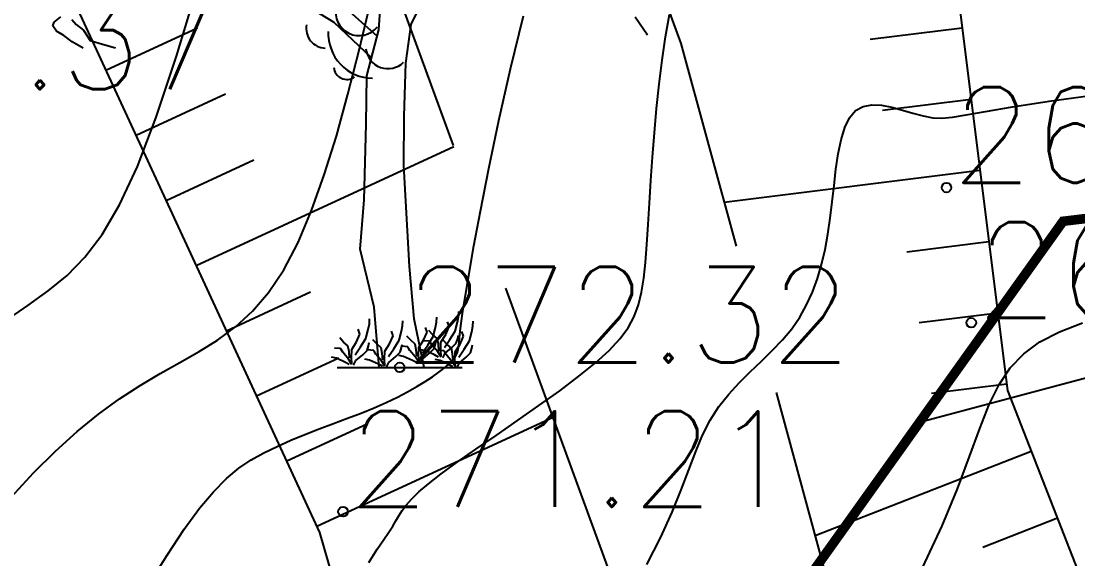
# Model space of a CAD drawing. Extents: x 524954 to 526204, y 9523489 to 9524010.
# Drawn here: x 526051.04 to 526062.08, y 9523755.48 to 9523761.1 of the extents above; entities that cross this region are included whole.
import ezdxf

# ---------------------------------------------------------------- set-up
doc = ezdxf.new("R2010")
doc.units = 0
doc.header["$PDMODE"] = 33
doc.header["$PDSIZE"] = 0.1
doc.linetypes.add('ACAD_ISO12W100', pattern=[21, 12, -3, 0, -3, 0, -3])
doc.linetypes.add('CACHE2', pattern=[4.7625, 3.175, -1.5875])
for name, color, linetype in [('Arbre', 34, 'ACAD_ISO12W100'), ('Bas_Talus', 40, 'CACHE2'), ('Bord Fleuve', 4, 'ACAD_ISO12W100'), ('CN_01_00', 3, 'Continuous'), ('CN_02_00', 4, 'Continuous'), ('CN_10_00', 1, 'Continuous'), ('Haut_Talus', 30, 'Continuous'), ('Talus', 2, 'Continuous'), ('TopoAlt', 3, 'Continuous'), ('TOPOJIS', 7, 'Continuous')]:
    doc.layers.add(name, color=color, linetype=linetype)
doc.styles.add('Simplex 1.0', font='Simplex.shx', dxfattribs={"width": 0.99, "height": 1})

# ---------------------------------------------------------------- blocks, each defined once
blk = doc.blocks.new('TCPOINT M')
at = {"color": 0}
blk.add_point((0, 0), dxfattribs=at)
at = {"layer": 'TopoAlt', "style": 'Simplex 1.0', "width": 0.99}
blk.add_attdef('ALT', (0.15, 0.15), '', height=1, dxfattribs=at)
blk = doc.blocks.new('v088')
at = {"linetype": 'Continuous'}
for p, q in [((-0.217, 3.527), (-0.166, 4.349)), ((0.118, 3.584), (0.285, 3.923)), ((-0.685, 3.605), (-1.069, 3.839)), ((-0.234, 3.461), (-0.589, 3.774)), ((-3.609, 3.608), (-3.542, 3.663)), ((2.461, 3.664), (2.589, 3.474)), ((-3.623, 3.571), (-3.609, 3.608)), ((-3.585, 3.514), (-3.623, 3.571)), ((-3.426, 3.635), (-3.38, 3.583)), ((-3.38, 3.583), (-3.303, 3.524)), ((-0.294, 3.234), (-0.685, 3.605)), ((0.064, 3.179), (0.118, 3.584)), ((-3.509, 3.469), (-3.585, 3.514)), ((-3.423, 3.403), (-3.509, 3.469)), ((-3.303, 3.524), (-3.234, 3.416)), ((-0.344, 3.046), (-0.217, 3.527)), ((-3.306, 3.337), (-3.423, 3.403)), ((-3.234, 3.416), (-3.081, 3.37)), ((-3.081, 3.37), (-2.968, 3.339)), ((0.045, 2.625), (0.064, 3.179)), ((-0.352, 2.542), (-0.344, 3.046)), ((-0.373, 1.752), (-0.352, 2.542)), ((0.043, 2.109), (0.045, 2.625)), ((0.102, 1.053), (0.043, 2.109)), ((-0.412, 1.235), (-0.373, 1.752)), ((-0.268, 0.628), (-0.412, 1.235)), ((0.151, 0.506), (0.102, 1.053)), ((-0.213, 0), (-0.268, 0.628)), ((0.615, 0.531), (0.618, 0.584)), ((-0.329, 0.397), (-0.317, 0.454)), ((-0.317, 0.454), (-0.315, 0.507)), ((0.029, 0.435), (0.031, 0.488)), ((0.256, 0), (0.151, 0.506)), ((0.373, 0.416), (0.385, 0.474)), ((0.385, 0.474), (0.387, 0.526)), ((0.517, 0.426), (0.5, 0.476)), ((0.579, 0.38), (0.603, 0.474)), ((0.603, 0.474), (0.615, 0.531)), ((0.765, 0.43), (0.767, 0.483)), ((-0.452, 0.267), (-0.416, 0.349)), ((-0.416, 0.349), (-0.433, 0.399)), ((-0.353, 0.303), (-0.329, 0.397)), ((-0.07, 0.329), (-0.087, 0.38)), ((-0.007, 0.284), (0.017, 0.377)), ((0.017, 0.377), (0.029, 0.435)), ((0.25, 0.286), (0.286, 0.368)), ((0.286, 0.368), (0.269, 0.418)), ((0.346, 0.341), (0.305, 0.385)), ((0.392, 0.301), (0.346, 0.341)), ((0.349, 0.322), (0.373, 0.416)), ((0.43, 0.264), (0.481, 0.344)), ((0.481, 0.344), (0.517, 0.426)), ((0.524, 0.291), (0.579, 0.38)), ((0.606, 0.303), (0.613, 0.337)), ((0.666, 0.325), (0.649, 0.375)), ((0.728, 0.279), (0.752, 0.373)), ((0.752, 0.373), (0.765, 0.43)), ((-0.587, 0.264), (-0.627, 0.308)), ((-0.541, 0.224), (-0.587, 0.264)), ((-0.529, 0.166), (-0.541, 0.224)), ((-0.502, 0.188), (-0.452, 0.267)), ((-0.409, 0.214), (-0.353, 0.303)), ((-0.341, 0.178), (-0.327, 0.226)), ((-0.327, 0.226), (-0.32, 0.26)), ((-0.24, 0.245), (-0.281, 0.288)), ((-0.195, 0.204), (-0.24, 0.245)), ((-0.156, 0.168), (-0.106, 0.248)), ((-0.106, 0.248), (-0.07, 0.329)), ((-0.063, 0.195), (-0.007, 0.284)), ((0.019, 0.207), (0.026, 0.24)), ((0.084, 0.216), (0.019, 0.221)), ((0.115, 0.284), (0.075, 0.327)), ((0.161, 0.243), (0.115, 0.284)), ((0.173, 0.185), (0.161, 0.243)), ((0.2, 0.207), (0.25, 0.286)), ((0.238, 0.151), (0.293, 0.233)), ((0.315, 0.274), (0.25, 0.279)), ((0.293, 0.233), (0.349, 0.322)), ((0.337, 0.236), (0.315, 0.274)), ((0.397, 0.163), (0.337, 0.236)), ((0.361, 0.197), (0.375, 0.245)), ((0.375, 0.245), (0.382, 0.279)), ((0.404, 0.243), (0.392, 0.301)), ((0.409, 0.175), (0.404, 0.243)), ((0.428, 0.183), (0.43, 0.264)), ((0.495, 0.24), (0.454, 0.284)), ((0.469, 0.209), (0.524, 0.291)), ((0.541, 0.2), (0.495, 0.24)), ((0.546, 0.209), (0.591, 0.255)), ((0.579, 0.163), (0.63, 0.243)), ((0.591, 0.255), (0.606, 0.303)), ((0.63, 0.243), (0.666, 0.325)), ((0.673, 0.19), (0.728, 0.279)), ((0.755, 0.202), (0.762, 0.236)), ((-0.618, 0.197), (-0.683, 0.202)), ((-0.596, 0.159), (-0.618, 0.197)), ((-0.536, 0.087), (-0.596, 0.159)), ((-0.524, 0.099), (-0.529, 0.166)), ((-0.505, 0.106), (-0.502, 0.188)), ((-0.464, 0.132), (-0.409, 0.214)), ((-0.459, 0.072), (-0.387, 0.132)), ((-0.387, 0.132), (-0.341, 0.178)), ((-0.272, 0.178), (-0.337, 0.183)), ((-0.25, 0.139), (-0.272, 0.178)), ((-0.19, 0.067), (-0.25, 0.139)), ((-0.183, 0.147), (-0.195, 0.204)), ((-0.178, 0.079), (-0.183, 0.147)), ((-0.159, 0.087), (-0.156, 0.168)), ((-0.118, 0.113), (-0.063, 0.195)), ((-0.113, 0.053), (-0.041, 0.113)), ((-0.041, 0.113), (0.005, 0.159)), ((0.041, 0.115), (-0.01, 0.125)), ((0.005, 0.159), (0.019, 0.207)), ((0.135, 0.072), (0.041, 0.115)), ((0.106, 0.178), (0.084, 0.216)), ((0.166, 0.106), (0.106, 0.178)), ((0.178, 0.118), (0.173, 0.185)), ((0.197, 0.125), (0.2, 0.207)), ((0.202, 0.055), (0.197, 0.125)), ((0.272, 0.173), (0.221, 0.183)), ((0.243, 0.091), (0.315, 0.151)), ((0.365, 0.13), (0.272, 0.173)), ((0.315, 0.151), (0.361, 0.197)), ((0.406, 0.108), (0.365, 0.13)), ((0.433, 0.108), (0.397, 0.163)), ((0.464, 0.173), (0.399, 0.178)), ((0.433, 0.113), (0.428, 0.183)), ((0.45, 0.099), (0.474, 0.149)), ((0.486, 0.135), (0.464, 0.173)), ((0.474, 0.149), (0.546, 0.209)), ((0.546, 0.063), (0.486, 0.135)), ((0.553, 0.142), (0.541, 0.2)), ((0.558, 0.075), (0.553, 0.142)), ((0.577, 0.082), (0.579, 0.163)), ((0.618, 0.108), (0.673, 0.19)), ((0.695, 0.108), (0.74, 0.154)), ((0.74, 0.154), (0.755, 0.202)), ((-0.661, 0.096), (-0.712, 0.106)), ((-0.567, 0.053), (-0.661, 0.096)), ((-0.654, 0), (0.654, 0)), ((-0.527, 0.031), (-0.567, 0.053)), ((-0.5, 0.031), (-0.536, 0.087)), ((-0.5, 0.036), (-0.505, 0.106)), ((-0.483, 0.022), (-0.459, 0.072)), ((-0.315, 0.077), (-0.365, 0.087)), ((-0.221, 0.034), (-0.315, 0.077)), ((-0.18, 0.012), (-0.221, 0.034)), ((-0.154, 0.012), (-0.19, 0.067)), ((-0.154, 0.017), (-0.159, 0.087)), ((-0.137, 0.002), (-0.113, 0.053)), ((0.175, 0.05), (0.135, 0.072)), ((0.202, 0.05), (0.166, 0.106)), ((0.219, 0.041), (0.243, 0.091)), ((0.421, 0.072), (0.37, 0.082)), ((0.514, 0.029), (0.421, 0.072)), ((0.555, 0.007), (0.514, 0.029)), ((0.582, 0.007), (0.546, 0.063)), ((0.582, 0.012), (0.577, 0.082)), ((0.599, -0.002), (0.623, 0.048)), ((0.623, 0.048), (0.695, 0.108))]:
    blk.add_line(p, q, dxfattribs=at)
for centre, major_axis, start_param, end_param in [((-0.424, 3.713), (0.174, 0.174), 2.133893, 4.816631), ((-0.772, 3.542), (-0.145, 0.145), 0.590553, 2.325666), ((-0.28, 3.489), (0.33, 0.33), 2.307735, 3.914618), ((-0.123, 3.354), (0.164, 0.164), 2.463212, 4.701636), ((-0.553, 3.145), (0.0964, 0.0964), 2.435534, 4.557933)]:
    blk.add_ellipse(centre, major_axis=major_axis, ratio=1, start_param=start_param, end_param=end_param, dxfattribs=at)

msp = doc.modelspace()

# ---------------------------------------------------------------- hatches: boundary and pattern name
at = {"layer": 'Bord Fleuve', "ltscale": 0.5}
h = msp.add_hatch(dxfattribs=at)
h.set_pattern_fill('ANSI33', color=256, scale=2, angle=330, style=0)
h.paths.add_polyline_path([(526101.715, 9523771.778), (526101.498, 9523728.689), (526067.042, 9523702.1), (526048.223, 9523678.528), (526031.816, 9523676.184), (526027.837, 9523671.249), (526016.46, 9523661.911), (526012.684, 9523655.259), (526010.342, 9523652.337), (526009.349, 9523649.826), (526002.836, 9523644.901), (526001.359, 9523638.704), (525998.552, 9523634.868), (525992.641, 9523630.59), (525971.373, 9523621.771), (525946.333, 9523622.282), (525936.503, 9523619.892), (525930.695, 9523617.923), (525919.699, 9523615.395), (525895.841, 9523612.948), (525885.599, 9523613.628), (525875.196, 9523613.421), (525867.372, 9523614.558), (525859.164, 9523613.749), (525850.68, 9523611.584), (525842.877, 9523609.413), (525834.137, 9523605.724), (525821.783, 9523602.11), (525815.903, 9523600.185), (525796.184, 9523594.113), (525774.026, 9523585.199), (525767.099, 9523581.761), (525763.989, 9523580.32), (525760.33, 9523578.539), (525748.039, 9523572.413), (525744.059, 9523571.766), (525739.195, 9523569.005), (525726.381, 9523563.785), (525719.788, 9523561.814), (525707.248, 9523554.536), (525700.147, 9523552.212), (525692.212, 9523549.16), (525674.921, 9523545.702), (525662.522, 9523542.332), (525644.942, 9523541.016), (525635.899, 9523540.053), (525621.612, 9523536.522), (525609.298, 9523533.789), (525593.484, 9523529.477), (525590.482, 9523529.837), (525587.338, 9523528.188), (525575.413, 9523524.864), (525573.541, 9523524.376), (525537.559, 9523507.804), (525536.053, 9523507.312), (525509.961, 9523500.658), (525472.702, 9523501.018), (525453.195, 9523495.13), (525425.264, 9523493.316), (525409.725, 9523500.229), (525383.624, 9523517.145), (525374.857, 9523528.592), (525397.503, 9523550.219), (525408.728, 9523544.096), (525423.511, 9523536.311), (525445.736, 9523537.578), (525453.966, 9523539.782), (525464.454, 9523546.087), (525473.153, 9523547.827), (525482.046, 9523548.599), (525491.438, 9523548.246), (525499.251, 9523546.152), (525510.455, 9523545.914), (525524.182, 9523548.573), (525533.752, 9523550.446), (525539.312, 9523550.42), (525543.959, 9523554.529), (525548.966, 9523556.567), (525556.157, 9523559.482), (525565.701, 9523562.659), (525575.687, 9523565.927), (525586.045, 9523569.089), (525592.726, 9523570.833), (525599.232, 9523573.013), (525615.849, 9523577.326), (525625.16, 9523582.583), (525628.685, 9523586.517), (525632.523, 9523586.625), (525648.079, 9523583.088), (525655.429, 9523583.638), (525665.347, 9523586.334), (525670.505, 9523587.365), (525674.974, 9523592.31), (525681.363, 9523595.427), (525690.374, 9523596.897), (525696.726, 9523596.667), (525703.112, 9523600.372), (525712.502, 9523603.181), (525720.951, 9523606.622), (525729.973, 9523611.744), (525735.094, 9523612.577), (525741.896, 9523615.967), (525746.088, 9523618.007), (525749.05, 9523619.379), (525756.94, 9523623.296), (525766.831, 9523627.898), (525804.249, 9523638.101), (525817.576, 9523642.025), (525828.432, 9523644.919), (525839.805, 9523649.896), (525846.166, 9523651.166), (525855.839, 9523655.822), (525867.776, 9523655.711), (525877.503, 9523655.632), (525886.144, 9523654.198), (525894.786, 9523653.829), (525911.157, 9523655.506), (525918.652, 9523656.801), (525925.004, 9523658.249), (525933.183, 9523660.832), (525939.613, 9523663.374), (525944.509, 9523665.893), (525950.393, 9523669.022), (525957.623, 9523672.73), (525962.986, 9523676.276), (525970.165, 9523679.965), (525973.599, 9523682.924), (525976.261, 9523684.646), (525980.145, 9523686.246), (525987.591, 9523689.162), (525991.967, 9523692.966), (525998.543, 9523697.851), (526003.542, 9523703.73), (526012.581, 9523711.677), (526026.66, 9523716.709), (526030.85, 9523726.011), (526046.387, 9523740.613), (526052.355, 9523745.599), (526061.927, 9523759.011), (526073.275, 9523760.379), (526077.818, 9523761.95), (526083.981, 9523762.217)])
h.paths.add_polyline_path([(525512.661, 9523516.101), (525534.357, 9523523.257), (525535.319, 9523520.342), (525513.623, 9523513.186)], flags=24)
h.paths.add_polyline_path([(525743.331, 9523593.045), (525764.315, 9523602.078), (525765.529, 9523599.259), (525744.545, 9523590.226)], flags=24)
h.paths.add_polyline_path([(525983.194, 9523662.071), (526001.508, 9523675.73), (526003.343, 9523673.269), (525985.029, 9523659.611)], flags=24)

# ---------------------------------------------------------------- linework, layer by layer
at = {"layer": 'Bas_Talus', "flags": 128}
for points in [[(526014.289, 9523817.598), (526018.793, 9523810.412), (526022.725, 9523805.249), (526025.26, 9523803.699), (526028.935, 9523802.665), (526035.981, 9523799.762), (526038.258, 9523799.296), (526042.918, 9523796.703), (526044.316, 9523795.722), (526047.683, 9523792.872), (526048.148, 9523791.838), (526051.101, 9523788.108), (526052.241, 9523783.292), (526052.81, 9523780.709), (526053.796, 9523775.573), (526054.871, 9523772.115), (526056.113, 9523765.907), (526057.933, 9523760.868), (526060.417, 9523751.763)], [(526058.834, 9523750.859), (526054.874, 9523761.678), (526052.719, 9523767.792), (526050.448, 9523772.385), (526051.028, 9523778.338), (526050.271, 9523783.977), (526048.171, 9523789.181), (526042.349, 9523792.03), (526038.681, 9523792.437), (526032.568, 9523795.169), (526027.379, 9523800.009), (526021.266, 9523805.765), (526019.627, 9523807.764), (526012.873, 9523815.903)]]:
    msp.add_lwpolyline(points, dxfattribs=at)
at = {"layer": 'Bord Fleuve', "ltscale": 0.35, "flags": 128}
msp.add_lwpolyline([(525394.875, 9523547.688, 0.1, 0.1, 0), (525407.137, 9523541.702, 0.1, 0.1, 0), (525423.511, 9523536.311, 0.1, 0.1, 0), (525445.736, 9523537.578, 0.1, 0.1, 0), (525453.966, 9523539.782, 0.1, 0.1, 0), (525464.454, 9523546.087, 0.1, 0.1, 0), (525473.153, 9523547.827, 0.1, 0.1, 0), (525482.046, 9523548.599, 0.1, 0.1, 0), (525491.438, 9523548.246, 0.1, 0.1, 0), (525499.251, 9523546.152, 0.1, 0.1, 0), (525510.455, 9523545.914, 0.1, 0.1, 0), (525524.182, 9523548.573, 0.1, 0.1, 0), (525533.752, 9523550.446, 0.1, 0.1, 0), (525539.312, 9523550.42, 0.1, 0.1, 0), (525543.959, 9523554.529, 0.1, 0.1, 0), (525548.966, 9523556.567, 0.1, 0.1, 0), (525556.157, 9523559.482, 0.1, 0.1, 0), (525565.701, 9523562.659, 0.1, 0.1, 0), (525575.687, 9523565.927, 0.1, 0.1, 0), (525586.045, 9523569.089, 0.1, 0.1, 0), (525592.726, 9523570.833, 0.1, 0.1, 0), (525599.232, 9523573.013, 0.1, 0.1, 0), (525615.849, 9523577.326, 0.1, 0.1, 0), (525625.16, 9523582.583, 0.1, 0.1, 0), (525628.685, 9523586.517, 0.1, 0.1, 0), (525632.523, 9523586.625, 0.1, 0.1, 0), (525648.079, 9523583.088, 0.1, 0.1, 0), (525655.429, 9523583.638, 0.1, 0.1, 0), (525665.347, 9523586.334, 0.1, 0.1, 0), (525670.505, 9523587.365, 0.1, 0.1, 0), (525674.974, 9523592.31, 0.1, 0.1, 0), (525674.974, 9523592.31, 0.1, 0.1, 0), (525681.363, 9523595.427, 0.1, 0.1, 0), (525681.363, 9523595.427, 0.1, 0.1, 0), (525690.374, 9523596.897, 0.1, 0.1, 0), (525696.726, 9523596.667, 0.1, 0.1, 0), (525703.112, 9523600.372, 0.1, 0.1, 0), (525712.502, 9523603.181, 0.1, 0.1, 0), (525712.502, 9523603.181, 0.1, 0.1, 0), (525720.951, 9523606.622, 0.1, 0.1, 0), (525729.973, 9523611.744, 0.1, 0.1, 0), (525735.094, 9523612.577, 0.1, 0.1, 0), (525741.896, 9523615.967, 0.1, 0.1, 0), (525746.088, 9523618.007, 0.1, 0.1, 0), (525749.05, 9523619.379, 0.1, 0.1, 0), (525756.94, 9523623.296, 0.1, 0.1, 0), (525766.831, 9523627.898, 0.1, 0.1, 0), (525804.249, 9523638.101, 0.1, 0.1, 0), (525817.576, 9523642.025, 0.1, 0.1, 0), (525828.432, 9523644.919, 0.1, 0.1, 0), (525839.805, 9523649.896, 0.1, 0.1, 0), (525846.166, 9523651.166, 0.1, 0.1, 0), (525855.839, 9523655.822, 0.1, 0.1, 0), (525867.776, 9523655.711, 0.1, 0.1, 0), (525877.503, 9523655.632, 0.1, 0.1, 0), (525886.144, 9523654.198, 0.1, 0.1, 0), (525894.786, 9523653.829, 0.1, 0.1, 0), (525911.157, 9523655.506, 0.1, 0.1, 0), (525918.652, 9523656.801, 0.1, 0.1, 0), (525925.004, 9523658.249, 0.1, 0.1, 0), (525933.183, 9523660.832, 0.1, 0.1, 0), (525939.613, 9523663.374, 0.1, 0.1, 0), (525944.509, 9523665.893, 0.1, 0.1, 0), (525950.393, 9523669.022, 0.1, 0.1, 0), (525957.623, 9523672.73, 0.1, 0.1, 0), (525962.986, 9523676.276, 0.1, 0.1, 0), (525970.165, 9523679.965, 0.1, 0.1, 0), (525970.165, 9523679.965, 0.1, 0.1, 0), (525973.599, 9523682.924, 0.1, 0.1, 0), (525976.261, 9523684.646, 0.1, 0.1, 0), (525980.145, 9523686.246, 0.1, 0.1, 0), (525987.591, 9523689.162, 0.1, 0.1, 0), (525991.967, 9523692.966, 0.1, 0.1, 0), (525998.543, 9523697.851, 0.1, 0.1, 0), (526003.542, 9523703.73, 0.1, 0.1, 0), (526012.581, 9523711.677, 0.1, 0.1, 0), (526026.66, 9523716.709, 0.1, 0.1, 0), (526030.85, 9523726.011, 0.1, 0.1, 0), (526046.387, 9523740.613, 0.1, 0.1, 0), (526052.355, 9523745.599, 0.1, 0.1, 0), (526061.927, 9523759.011, 0.1, 0.1, 0), (526073.275, 9523760.379, 0.1, 0.1, 0), (526077.818, 9523761.95, 0.1, 0.1, 0), (526083.981, 9523762.217, 0.1, 0.1, 0), (526101.715, 9523771.778, 0, 0, 0)], format="xyseb", dxfattribs=at)
at = {"layer": 'CN_01_00', "flags": 128}
for points, elevation in [([(526050.943, 9523756.13), (526051.172, 9523756.382), (526051.4, 9523756.609), (526051.626, 9523756.813), (526051.849, 9523756.994), (526052.068, 9523757.155), (526052.284, 9523757.296), (526052.495, 9523757.42), (526052.701, 9523757.535), (526052.901, 9523757.649), (526053.094, 9523757.77), (526053.28, 9523757.908), (526053.458, 9523758.07), (526053.627, 9523758.266), (526053.786, 9523758.504), (526053.936, 9523758.791), (526054.076, 9523759.123), (526054.209, 9523759.495), (526054.335, 9523759.902), (526054.456, 9523760.338), (526054.573, 9523760.799), (526054.687, 9523761.279)], 273), ([(526054.674, 9523755.445), (526054.763, 9523755.583), (526054.831, 9523755.685), (526054.884, 9523755.763), (526054.924, 9523755.825), (526054.957, 9523755.88), (526054.987, 9523755.933), (526055.021, 9523755.987), (526055.063, 9523756.044), (526055.12, 9523756.108), (526055.196, 9523756.182), (526055.298, 9523756.269), (526055.431, 9523756.371), (526055.598, 9523756.492), (526055.792, 9523756.628), (526056.005, 9523756.774), (526056.228, 9523756.928), (526056.452, 9523757.085), (526056.668, 9523757.24), (526056.868, 9523757.391), (526057.042, 9523757.532), (526057.184, 9523757.661), (526057.296, 9523757.782), (526057.382, 9523757.899), (526057.446, 9523758.017), (526057.492, 9523758.139), (526057.524, 9523758.271), (526057.546, 9523758.417), (526057.563, 9523758.582), (526057.578, 9523758.769), (526057.592, 9523758.976), (526057.606, 9523759.199), (526057.621, 9523759.436), (526057.638, 9523759.682), (526057.657, 9523759.935), (526057.68, 9523760.19), (526057.707, 9523760.445), (526057.738, 9523760.696), (526057.774, 9523760.939), (526057.815, 9523761.171)], 271), ([(526060.457, 9523755.388), (526060.663, 9523755.828), (526060.823, 9523756.215), (526060.95, 9523756.553), (526061.057, 9523756.845), (526061.155, 9523757.095), (526061.258, 9523757.305), (526061.376, 9523757.481), (526061.516, 9523757.627), (526061.685, 9523757.75), (526061.888, 9523757.856), (526062.131, 9523757.951)], 269)]:
    msp.add_lwpolyline(points, dxfattribs=dict(at, elevation=elevation))
at = {"layer": 'CN_02_00', "flags": 128}
for points, elevation in [([(526050.876, 9523757.966), (526051.112, 9523758.132), (526051.326, 9523758.285), (526051.523, 9523758.446), (526051.709, 9523758.635), (526051.89, 9523758.873), (526052.07, 9523759.183), (526052.256, 9523759.584), (526052.454, 9523760.098), (526052.666, 9523760.737), (526052.889, 9523761.476)], 274), ([(526052.36, 9523755.192), (526052.566, 9523755.523), (526052.746, 9523755.794), (526052.907, 9523756.012), (526053.053, 9523756.185), (526053.188, 9523756.322), (526053.317, 9523756.43), (526053.445, 9523756.517), (526053.577, 9523756.591), (526053.715, 9523756.659), (526053.859, 9523756.723), (526054.007, 9523756.784), (526054.157, 9523756.842), (526054.306, 9523756.898), (526054.453, 9523756.952), (526054.595, 9523757.007), (526054.73, 9523757.062), (526054.856, 9523757.118), (526054.973, 9523757.174), (526055.08, 9523757.23), (526055.177, 9523757.284), (526055.264, 9523757.337), (526055.341, 9523757.387), (526055.407, 9523757.434), (526055.463, 9523757.476), (526055.507, 9523757.514), (526055.542, 9523757.548), (526055.568, 9523757.58), (526055.587, 9523757.611), (526055.6, 9523757.642), (526055.609, 9523757.674), (526055.615, 9523757.71), (526055.619, 9523757.75), (526055.623, 9523757.797), (526055.629, 9523757.86), (526055.64, 9523757.948), (526055.657, 9523758.072), (526055.683, 9523758.24), (526055.721, 9523758.464), (526055.773, 9523758.754), (526055.842, 9523759.118), (526055.928, 9523759.561), (526056.033, 9523760.065), (526056.154, 9523760.605), (526056.291, 9523761.157)], 272)]:
    msp.add_lwpolyline(points, dxfattribs=dict(at, elevation=elevation))
at = {"layer": 'CN_10_00', "elevation": 270, "flags": 128}
msp.add_lwpolyline([(526057.579, 9523755.423), (526057.726, 9523755.71), (526057.843, 9523755.97), (526057.938, 9523756.204), (526058.017, 9523756.415), (526058.089, 9523756.605), (526058.16, 9523756.777), (526058.239, 9523756.932), (526058.331, 9523757.074), (526058.434, 9523757.203), (526058.544, 9523757.324), (526058.659, 9523757.439), (526058.775, 9523757.55), (526058.888, 9523757.66), (526058.995, 9523757.771), (526059.092, 9523757.887), (526059.176, 9523758.009), (526059.248, 9523758.137), (526059.31, 9523758.272), (526059.361, 9523758.413), (526059.404, 9523758.561), (526059.44, 9523758.715), (526059.47, 9523758.875), (526059.494, 9523759.042), (526059.515, 9523759.214), (526059.534, 9523759.386), (526059.554, 9523759.555), (526059.578, 9523759.716), (526059.609, 9523759.862), (526059.647, 9523759.99), (526059.697, 9523760.093), (526059.76, 9523760.169), (526059.839, 9523760.212), (526059.93, 9523760.228), (526060.031, 9523760.223), (526060.138, 9523760.203), (526060.249, 9523760.173), (526060.359, 9523760.141), (526060.466, 9523760.112), (526060.567, 9523760.093), (526060.662, 9523760.088), (526060.771, 9523760.098), (526060.914, 9523760.122), (526061.116, 9523760.159), (526061.397, 9523760.207), (526061.782, 9523760.267), (526062.291, 9523760.337)], dxfattribs=at)
at = {"layer": 'Haut_Talus', "flags": 128}
for points in [[(526013.158, 9523827.175), (526016.477, 9523820.983), (526018.98, 9523813.589), (526022.318, 9523809.944), (526024.513, 9523806.068), (526032.544, 9523802.84), (526038.814, 9523801.855), (526041.913, 9523800.617), (526047.239, 9523796.072), (526052.251, 9523790.862), (526054.15, 9523787.729), (526056.467, 9523780.209), (526057.875, 9523770.625), (526060.602, 9523766.817), (526060.767, 9523761.87), (526061.346, 9523757.241), (526062.667, 9523753.861)], [(526056.64, 9523747.182), (526054.163, 9523755.757), (526050.695, 9523763.26), (526049.126, 9523767.052), (526047.554, 9523770.789), (526047.554, 9523773.839), (526048.379, 9523778.374), (526048.214, 9523781.342), (526046.56, 9523787.218), (526043.663, 9523788.556), (526036.232, 9523790.287), (526033.094, 9523792.019), (526029.543, 9523795.399), (526023.921, 9523800.035), (526020.123, 9523804.075), (526013.855, 9523810.396), (526008.091, 9523814)]]:
    msp.add_lwpolyline(points, dxfattribs=at)
at = {"layer": 'Talus'}
for p, q in [((526051.928, 9523760.59), (526052.883, 9523761.031)), ((526060.872, 9523761.029), (526059.911, 9523760.909)), ((526052.243, 9523759.91), (526053.178, 9523760.342)), ((526060.966, 9523760.285), (526060.039, 9523760.169)), ((526052.872, 9523758.548), (526055.564, 9523759.792)), ((526052.558, 9523759.229), (526053.474, 9523759.652)), ((526061.059, 9523759.541), (526058.386, 9523759.206)), ((526061.152, 9523758.796), (526060.296, 9523758.689)), ((526053.187, 9523757.867), (526054.066, 9523758.273)), ((526061.245, 9523758.052), (526060.425, 9523757.95)), ((526053.502, 9523757.186), (526054.362, 9523757.584)), ((526061.338, 9523757.308), (526060.553, 9523757.21)), ((526054.131, 9523755.825), (526056.599, 9523756.965)), ((526053.817, 9523756.506), (526054.658, 9523756.894)), ((526061.595, 9523756.605), (526059.336, 9523755.723)), ((526061.868, 9523755.907), (526061.09, 9523755.603))]:
    msp.add_line(p, q, dxfattribs=at)

# ---------------------------------------------------------------- block references
at = {"layer": 'Arbre'}
msp.add_blockref('v088', (526054.997, 9523757.484), dxfattribs=at)
at = {"layer": 'TOPOJIS'}
ref = msp.add_blockref('TCPOINT M', (526048.431, 9523760.34, 276.37), dxfattribs=at)
ref.add_attrib('ALT', '276.37', (526048.481, 9523760.39, 276.37), dxfattribs={"layer": 'TopoAlt', "height": 1, "style": 'Simplex 1.0', "width": 0.99})
ref = msp.add_blockref('TCPOINT M', (526060.709, 9523759.363, 269.4), dxfattribs=at)
ref.add_attrib('ALT', '269.40', (526060.759, 9523759.413, 269.4), dxfattribs={"layer": 'TopoAlt', "height": 1, "style": 'Simplex 1.0', "width": 0.99})
ref = msp.add_blockref('TCPOINT M', (526060.968, 9523757.951, 269.05), dxfattribs=at)
ref.add_attrib('ALT', '269.05', (526061.018, 9523758.001, 269.05), dxfattribs={"layer": 'TopoAlt', "height": 1, "style": 'Simplex 1.0', "width": 0.99})
ref = msp.add_blockref('TCPOINT M', (526054.997, 9523757.484, 272.32), dxfattribs=at)
ref.add_attrib('ALT', '272.32', (526055.047, 9523757.534, 272.32), dxfattribs={"layer": 'TopoAlt', "height": 1, "style": 'Simplex 1.0', "width": 0.99})
ref = msp.add_blockref('TCPOINT M', (526054.405, 9523755.976, 271.21), dxfattribs=at)
ref.add_attrib('ALT', '271.21', (526054.455, 9523756.026, 271.21), dxfattribs={"layer": 'TopoAlt', "height": 1, "style": 'Simplex 1.0', "width": 0.99})

doc.saveas('drawing.dxf')
